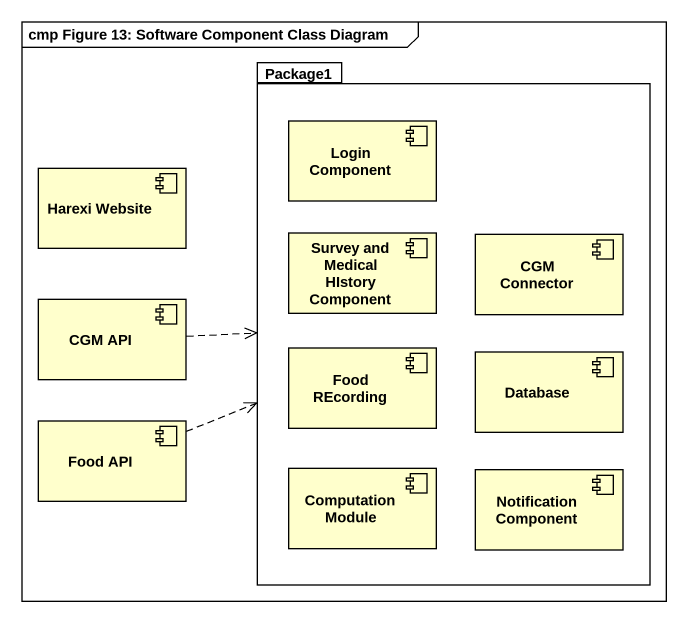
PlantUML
@startuml
mainframe cmp Figure 13: Software Component Class Diagram
package Package1 {
  component "Login Component" as Login_Component
  component "Survey and Medical HIstory Component" as Survey_and_Medical_HIstory
  component "CGM Connector" as CGM_Connector
  component "Food REcording" as Food_REcording
  component "Database" as Database_
  component "Computation Module" as Computation_Module
  component "Notification Component" as Notification_Component
}
component "Harexi Website" as Harexi_Website
component "CGM API" as CGM_API
component "Food API" as Food_API
CGM_API .right.> Package1
Food_API .right.> Package1
@enduml
